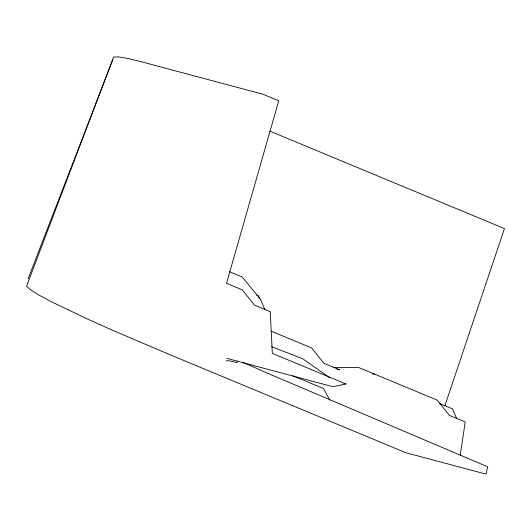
<?xml version="1.0" encoding="UTF-8"?>
<svg xmlns="http://www.w3.org/2000/svg" width="531" height="531" viewBox="0 0 531 531"><rect width="100%" height="100%" fill="white"/><g stroke="black" fill="none" stroke-linecap="round" stroke-linejoin="round"><path stroke-width="0.8" d="M460.251 455.246L465.209 421.966L449.511 415.441L437.205 400.122L358.71 367.518L333.236 367.644M444.812 405.956L504.45 228.582L269.702 131.084M28.07 278.861L112.831 59.658M237.463 361.053L236.872 362.58L228.635 360.715L226.777 360.688L226.485 361.272M242.946 362.321L266.834 372.928L487.717 466.802L486.038 474.117L405.85 452.711L170.351 354.894L113.501 330.674L89.387 319.908L51.846 301.986L39.062 295.136L30.579 289.86L26.55 286.242L113.607 57.016L118.605 56.883L128.031 58.503L141.717 61.861L263.044 94.252L278.742 100.771L226.525 283.308L242.222 289.826L254.528 305.152L270.226 311.67L272.343 353.394L345.973 383.979L332.804 386.681L226.664 358.339M372.769 374.043L374.408 374.036L372.224 373.452M336.7 369.018L339.614 369.795L323.917 363.277L311.611 347.951L271.241 331.185M343.969 383.442L345.973 383.979M271.514 346.697L302.789 358.803L329.884 377.899M229.438 271.66L242.149 276.943L260.555 299.378L264.869 309.593M256.553 295.063L258.796 295.993L259.221 298.422M439.11 403.294L452.571 408.883L456.574 418.362M292.88 375.789L323.532 388.519L329.917 400.142"/></g></svg>
